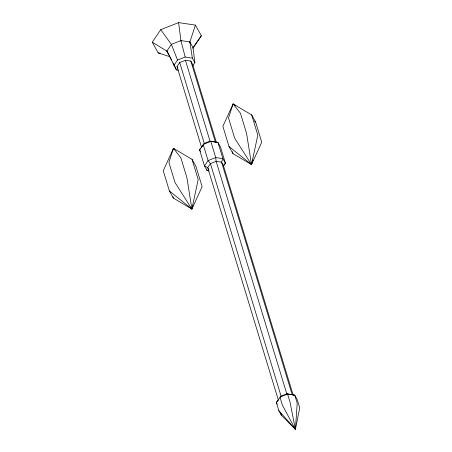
<?xml version="1.0" encoding="UTF-8"?>
<svg xmlns="http://www.w3.org/2000/svg" width="452" height="452" viewBox="0 0 452 452"><rect width="100%" height="100%" fill="white"/><g stroke="black" fill="none" stroke-linecap="round" stroke-linejoin="round"><path stroke-width="0.68" d="M278.799 410.563L295.41 429.4L299.744 407.8L297.286 399.715L294.766 395.172L286.777 393.828L281.054 396.099L276.341 402.478L278.799 410.563L281.319 415.111L295.41 429.4L295.535 426.694M295.41 429.4L290.043 402.184L287.585 394.099L279.952 397.127L282.41 405.212L295.41 429.4L297.218 403.257L294.766 395.172L286.777 393.828L216.146 161.341L215.723 157.573L210.807 141.397L210.005 141.126L204.281 143.397L199.564 149.781L204.479 165.952L206.999 170.5L208.954 170.901M173.178 149.759L173.466 148.386L192.032 159.341L195.97 166.443L202.112 186.659L191.897 209.033L173.331 198.078L169.387 190.976L163.245 170.76L173.466 148.386L174.568 149.267M229.017 146.527L251.521 164.584L257.804 135.108L251.662 114.893L233.096 103.937L222.876 126.311L229.017 146.527L232.955 153.629L251.521 164.584L261.742 142.21L255.6 121.995L251.662 114.893M192.981 205.7L191.897 209.033L169.387 190.976M235.289 105.7L233.096 103.937L228.52 117.944L234.661 138.159L251.521 164.584L253.047 159.918M189.563 42.906L195.433 25.114L178.608 22.6L160.726 29.696L152.256 42.245L158.166 52.895L169.46 56.579M178.41 70.241L176.45 69.947L166.85 51.07L171.37 44.375L180.907 40.59L189.88 41.934L193.032 47.613L194.874 62.642L192.705 65.851M173.93 65.404L177.54 60.048L185.173 57.02L192.354 58.093L194.874 62.642M201.569 147.414L177.003 66.551L179.71 62.534L185.433 60.263L190.817 61.071L192.71 64.478L216.457 142.646M192.88 48.319L201.343 35.77L195.433 25.114M201.959 146.838L204.281 143.397L179.71 62.534M223.616 165.867L225.424 163.189L220.508 147.019L217.988 142.47L210.005 141.126L185.433 60.263M280.28 397.246L281.054 396.099L210.423 163.613L208.089 160.601L203.18 144.425L210.807 141.397L217.988 142.47L222.904 158.646L225.424 163.189L223.418 165.556L293.235 395.342M192.947 47.742L201.343 35.77M200.366 148.832L199.564 149.781L200.513 151.488M158.166 52.895L160.189 53.2M208.96 170.794L206.999 170.5L206.592 169.15M152.256 42.245L167.24 51.313M254.504 121.113L255.6 121.995M233.096 103.937L240.441 113.215L246.583 133.43L251.521 164.584M191.032 207.943L191.897 209.033L198.174 179.557L192.032 159.341M160.726 29.696L171.72 44.872M177.003 66.551L177.947 68.252M166.85 51.07L169.686 56.184M223.418 165.556L221.531 162.149L222.904 158.646L215.723 157.573L208.089 160.601L204.479 165.952L207.711 167.63L208.654 169.336M277.285 404.184L276.341 402.478L278.347 400.11L207.711 167.63L210.423 163.613L216.146 161.341L221.531 162.149L292.161 394.63M170.003 56.749L171.54 59.89M173.076 63.037L176.45 69.947M171.37 44.375L177.54 60.048M232.345 151.606L232.955 153.629M190.817 61.071L215.384 141.934M280.703 413.088L281.319 415.111M172.918 196.727L173.331 198.078M180.907 40.59L185.173 57.02M189.88 41.934L192.354 58.093M178.608 22.6L180.986 41.194M173.466 148.386L168.89 162.392L175.037 182.608L191.897 209.033L186.958 177.879L180.817 157.663L173.466 148.386"/></g></svg>
